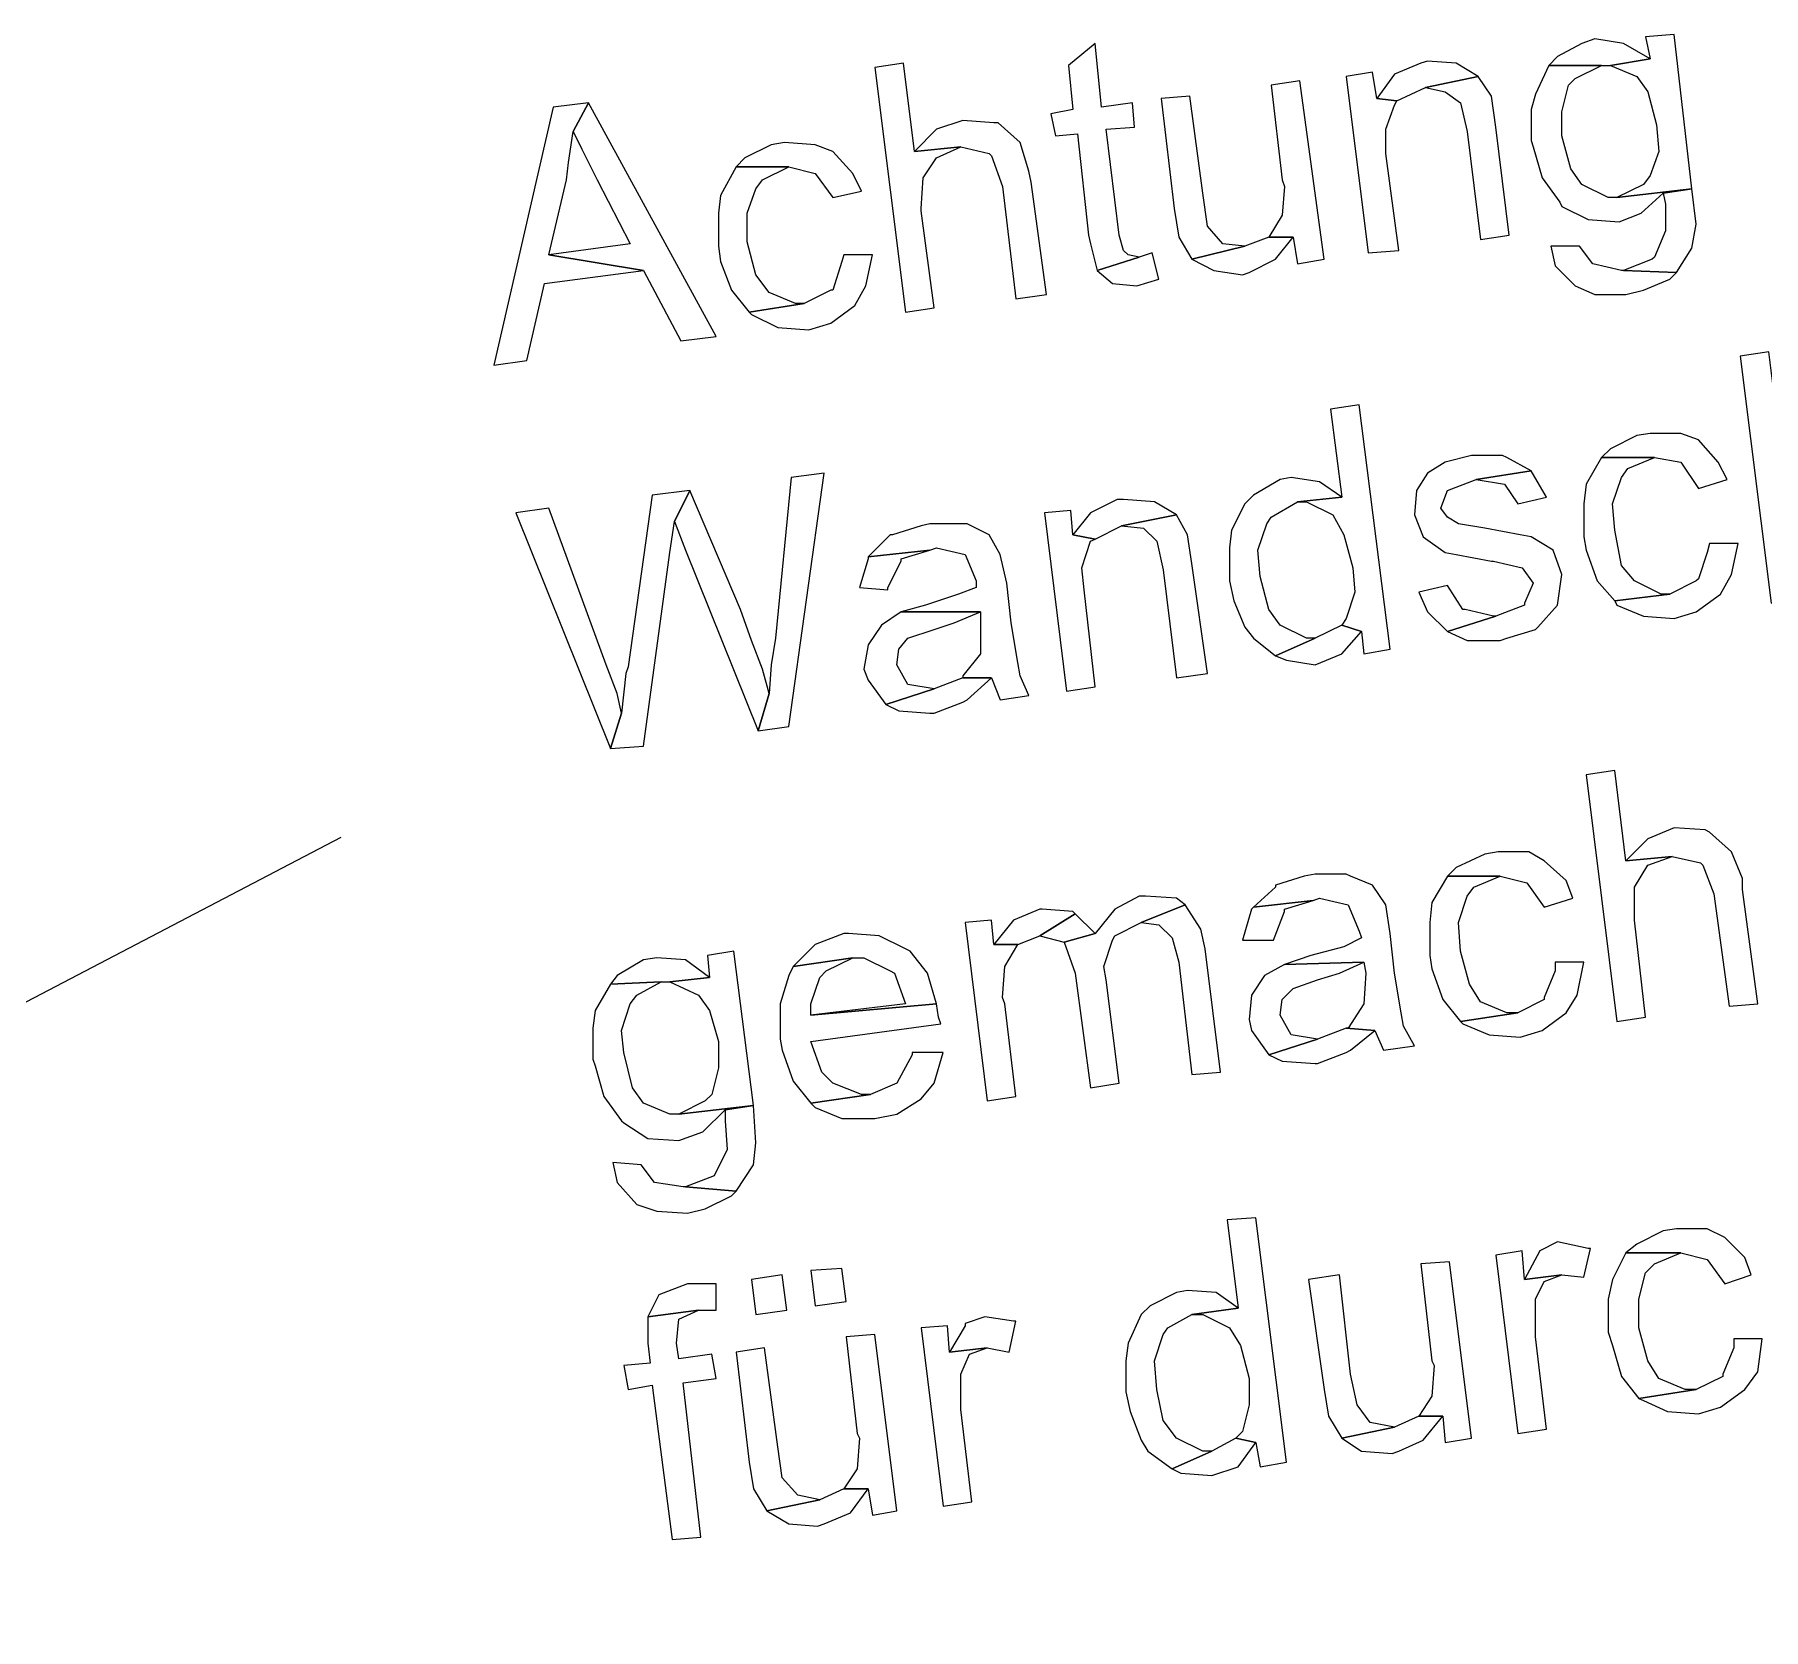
# Model space of a CAD drawing. Header units: metres. Extents: x 2713732.4 to 2713757.2, y 1226081.6 to 1226111.3.
# Drawn here: x 2713752.007 to 2713752.86, y 1226107.164 to 1226107.951 of the extents above; entities that cross this region are included whole.
import ezdxf

# ---------------------------------------------------------------- set-up
doc = ezdxf.new("R2010")
doc.units = ezdxf.units.M
doc.layers.add('einlagen_boden_erstes_og', color=7, linetype='Continuous', true_color=0x000000)

msp = doc.modelspace()

# ---------------------------------------------------------------- linework, layer by layer
at = {"layer": 'einlagen_boden_erstes_og', "color": 1, "linetype": 'Continuous', "lineweight": 18, "true_color": 0xff0000, "extrusion": (0.000477202, 0.001815, 0.999998)}
msp.add_line((2713750.91277, 1226106.90399, -0.19217), (2713752.15834, 1226107.55475, -0.19394), dxfattribs=at)
at = {"layer": 'einlagen_boden_erstes_og', "color": 1, "lineweight": 0}
for points in [[(2713752.7768, 1226107.94835), (2713752.77029, 1226107.94617), (2713752.75834, 1226107.93966), (2713752.75399, 1226107.93531), (2713752.78006, 1226107.93531), (2713752.78441, 1226107.93531), (2713752.80396, 1226107.93857), (2713752.79092, 1226107.94617)], [(2713752.81591, 1226107.95052), (2713752.80179, 1226107.94943), (2713752.80396, 1226107.93857), (2713752.78441, 1226107.93531), (2713752.79744, 1226107.92988), (2713752.80287, 1226107.92228), (2713752.80722, 1226107.90598), (2713752.8083, 1226107.89295), (2713752.80396, 1226107.881), (2713752.8007, 1226107.87666), (2713752.78767, 1226107.87014), (2713752.8246, 1226107.87448)], [(2713752.53023, 1226107.94617), (2713752.51719, 1226107.93531), (2713752.51937, 1226107.91359), (2713752.5085, 1226107.91142), (2713752.51068, 1226107.90055), (2713752.52154, 1226107.90164), (2713752.52697, 1226107.85167), (2713752.52806, 1226107.84733), (2713752.53131, 1226107.83429), (2713752.55195, 1226107.84081), (2713752.54652, 1226107.8419), (2713752.54435, 1226107.84407), (2713752.54218, 1226107.85167), (2713752.53566, 1226107.90381), (2713752.54978, 1226107.9049), (2713752.54869, 1226107.91685), (2713752.53349, 1226107.91467)], [(2713752.43573, 1226107.9364), (2713752.4216, 1226107.93423), (2713752.43681, 1226107.81365), (2713752.45093, 1226107.81583), (2713752.44442, 1226107.86362), (2713752.44442, 1226107.86471), (2713752.4455, 1226107.87991), (2713752.45202, 1226107.88969), (2713752.46397, 1226107.89512), (2713752.44116, 1226107.89295)], [(2713752.66709, 1226107.93205), (2713752.65406, 1226107.92988), (2713752.66492, 1226107.84298), (2713752.68013, 1226107.84407), (2713752.67361, 1226107.89186), (2713752.67361, 1226107.90381), (2713752.67796, 1226107.91576), (2713752.67904, 1226107.91793), (2713752.66927, 1226107.91902)], [(2713752.69425, 1226107.93749), (2713752.69099, 1226107.9364), (2713752.67796, 1226107.93097), (2713752.66927, 1226107.91902), (2713752.67904, 1226107.91793), (2713752.69316, 1226107.92445), (2713752.71923, 1226107.92988), (2713752.70837, 1226107.9364)], [(2713752.71923, 1226107.92988), (2713752.69316, 1226107.92445), (2713752.70294, 1226107.92228), (2713752.71054, 1226107.91685), (2713752.7138, 1226107.90273), (2713752.72032, 1226107.8495), (2713752.73444, 1226107.85167), (2713752.72792, 1226107.9049), (2713752.72575, 1226107.92011)], [(2713752.75399, 1226107.93531), (2713752.74747, 1226107.92119), (2713752.7453, 1226107.91359), (2713752.7453, 1226107.89838), (2713752.74639, 1226107.89512), (2713752.75073, 1226107.87991), (2713752.75942, 1226107.86797), (2713752.76051, 1226107.86579), (2713752.77354, 1226107.85928), (2713752.78875, 1226107.85819), (2713752.79961, 1226107.86253), (2713752.81048, 1226107.87231), (2713752.8246, 1226107.87448), (2713752.78767, 1226107.87014), (2713752.78332, 1226107.87014), (2713752.77029, 1226107.87666), (2713752.76485, 1226107.88426), (2713752.76051, 1226107.90055), (2713752.76051, 1226107.9125), (2713752.76377, 1226107.92554), (2713752.76703, 1226107.9288), (2713752.78006, 1226107.93531)], [(2713752.63125, 1226107.92771), (2713752.61713, 1226107.92554), (2713752.62256, 1226107.87883), (2713752.62364, 1226107.87557), (2713752.62256, 1226107.86145), (2713752.61604, 1226107.85059), (2713752.62799, 1226107.85059), (2713752.63016, 1226107.83755), (2713752.6432, 1226107.83972)], [(2713752.28039, 1226107.91685), (2713752.26301, 1226107.91467), (2713752.23369, 1226107.78758), (2713752.24998, 1226107.78976), (2713752.25867, 1226107.82778), (2713752.30755, 1226107.83429), (2713752.26084, 1226107.8419), (2713752.26953, 1226107.87883), (2713752.27062, 1226107.88752), (2713752.27279, 1226107.90273)], [(2713752.28039, 1226107.91685), (2713752.27279, 1226107.90273), (2713752.27714, 1226107.89404), (2713752.28474, 1226107.87883), (2713752.30103, 1226107.84733), (2713752.26084, 1226107.8419), (2713752.30755, 1226107.83429), (2713752.32602, 1226107.79953), (2713752.3434, 1226107.80171)], [(2713752.57694, 1226107.92011), (2713752.56281, 1226107.91902), (2713752.56933, 1226107.86471), (2713752.5715, 1226107.85059), (2713752.57802, 1226107.83972), (2713752.60409, 1226107.84624), (2713752.59323, 1226107.84733), (2713752.58563, 1226107.85602), (2713752.58563, 1226107.85602), (2713752.58345, 1226107.87231)], [(2713752.46505, 1226107.90816), (2713752.45202, 1226107.90381), (2713752.44116, 1226107.89295), (2713752.46397, 1226107.89512), (2713752.47809, 1226107.89186), (2713752.47917, 1226107.89078), (2713752.48461, 1226107.87557), (2713752.49112, 1226107.82017), (2713752.50633, 1226107.82234), (2713752.49873, 1226107.87774), (2713752.49764, 1226107.88317), (2713752.4933, 1226107.89729), (2713752.48243, 1226107.90707), (2713752.48026, 1226107.90707)], [(2713752.37707, 1226107.89729), (2713752.37055, 1226107.89621), (2713752.35752, 1226107.88969), (2713752.35317, 1226107.88535), (2713752.37924, 1226107.88535), (2713752.39228, 1226107.88209), (2713752.39228, 1226107.88209), (2713752.40097, 1226107.87014), (2713752.41509, 1226107.8734), (2713752.41074, 1226107.88209), (2713752.40097, 1226107.89295), (2713752.39228, 1226107.89621)], [(2713752.35317, 1226107.88535), (2713752.34557, 1226107.87122), (2713752.34448, 1226107.86253), (2713752.34448, 1226107.84624), (2713752.34557, 1226107.83864), (2713752.351, 1226107.82452), (2713752.35969, 1226107.81365), (2713752.38684, 1226107.818), (2713752.3825, 1226107.818), (2713752.36946, 1226107.82343), (2713752.36295, 1226107.83212), (2713752.3586, 1226107.84841), (2713752.3586, 1226107.86253), (2713752.36295, 1226107.87448), (2713752.36621, 1226107.87883), (2713752.37924, 1226107.88535)], [(2713752.8246, 1226107.87448), (2713752.81048, 1226107.87231), (2713752.81156, 1226107.86688), (2713752.81156, 1226107.85384), (2713752.80613, 1226107.84081), (2713752.80504, 1226107.83972), (2713752.79092, 1226107.83429), (2713752.81699, 1226107.83321), (2713752.8246, 1226107.84516), (2713752.82677, 1226107.8571)], [(2713752.61604, 1226107.85059), (2713752.60409, 1226107.84624), (2713752.57802, 1226107.83972), (2713752.58888, 1226107.83429), (2713752.60301, 1226107.83212), (2713752.60626, 1226107.83321), (2713752.6193, 1226107.83972), (2713752.62799, 1226107.85059)], [(2713752.75508, 1226107.84624), (2713752.75725, 1226107.83647), (2713752.76703, 1226107.82669), (2713752.7768, 1226107.82234), (2713752.79201, 1226107.82234), (2713752.8007, 1226107.82452), (2713752.81373, 1226107.82995), (2713752.81699, 1226107.83321), (2713752.79092, 1226107.83429), (2713752.78984, 1226107.83429), (2713752.77572, 1226107.83755), (2713752.7692, 1226107.84624)], [(2713752.4064, 1226107.8419), (2713752.40531, 1226107.83864), (2713752.40097, 1226107.82452), (2713752.39988, 1226107.82452), (2713752.38684, 1226107.818), (2713752.35969, 1226107.81365), (2713752.36078, 1226107.81257), (2713752.37381, 1226107.80605), (2713752.38902, 1226107.80496), (2713752.39988, 1226107.80822), (2713752.41183, 1226107.81691), (2713752.41726, 1226107.82669), (2713752.42052, 1226107.8419)], [(2713752.55847, 1226107.84298), (2713752.55195, 1226107.84081), (2713752.53131, 1226107.83429), (2713752.53892, 1226107.82778), (2713752.55087, 1226107.82669), (2713752.56173, 1226107.82995)], [(2713752.86262, 1226107.7941), (2713752.84849, 1226107.79193), (2713752.8637, 1226107.67027), (2713752.87782, 1226107.67244), (2713752.87131, 1226107.72024), (2713752.87131, 1226107.72241), (2713752.87239, 1226107.73762), (2713752.87891, 1226107.74739), (2713752.89086, 1226107.75283), (2713752.86805, 1226107.75065)], [(2713752.66058, 1226107.76803), (2713752.64645, 1226107.76586), (2713752.65189, 1226107.72241), (2713752.63016, 1226107.72024), (2713752.63451, 1226107.72024), (2713752.64754, 1226107.71372), (2713752.65297, 1226107.70394), (2713752.65732, 1226107.68765), (2713752.6584, 1226107.6757), (2713752.65406, 1226107.66267), (2713752.65189, 1226107.65941), (2713752.66166, 1226107.65615), (2713752.66275, 1226107.64529), (2713752.67578, 1226107.64746)], [(2713752.80396, 1226107.75391), (2713752.79744, 1226107.75283), (2713752.78441, 1226107.74631), (2713752.78006, 1226107.74196), (2713752.80613, 1226107.74196), (2713752.81917, 1226107.73979), (2713752.81917, 1226107.73979), (2713752.82786, 1226107.72676), (2713752.84198, 1226107.7311), (2713752.83763, 1226107.73979), (2713752.82786, 1226107.75065), (2713752.81917, 1226107.75391)], [(2713752.71597, 1226107.74305), (2713752.70294, 1226107.73979), (2713752.69425, 1226107.73436), (2713752.68882, 1226107.72567), (2713752.68773, 1226107.71372), (2713752.69208, 1226107.70286), (2713752.70294, 1226107.69525), (2713752.70837, 1226107.69417), (2713752.72575, 1226107.69091), (2713752.72684, 1226107.69091), (2713752.74096, 1226107.68765), (2713752.74639, 1226107.68005), (2713752.74204, 1226107.67027), (2713752.74204, 1226107.66919), (2713752.72792, 1226107.66375), (2713752.70403, 1226107.65615), (2713752.7138, 1226107.65181), (2713752.73009, 1226107.65181), (2713752.73335, 1226107.65289), (2713752.74747, 1226107.65724), (2713752.74856, 1226107.65832), (2713752.75834, 1226107.66919), (2713752.76051, 1226107.68439), (2713752.75616, 1226107.69634), (2713752.7453, 1226107.70286), (2713752.73987, 1226107.70394), (2713752.72249, 1226107.7072), (2713752.70946, 1226107.70938), (2713752.70403, 1226107.71263), (2713752.70077, 1226107.71698), (2713752.70403, 1226107.72567), (2713752.70403, 1226107.72567), (2713752.71815, 1226107.7311), (2713752.7453, 1226107.73545), (2713752.73335, 1226107.74196), (2713752.73118, 1226107.74305)], [(2713752.39662, 1226107.73436), (2713752.38033, 1226107.73219), (2713752.37272, 1226107.65289), (2713752.37055, 1226107.63986), (2713752.36946, 1226107.62574), (2713752.36403, 1226107.60727), (2713752.37924, 1226107.60944)], [(2713752.7453, 1226107.73545), (2713752.71815, 1226107.7311), (2713752.73227, 1226107.72893), (2713752.73878, 1226107.71915), (2713752.75291, 1226107.72241)], [(2713752.78006, 1226107.74196), (2713752.77246, 1226107.72893), (2713752.77137, 1226107.71915), (2713752.77137, 1226107.70286), (2713752.77246, 1226107.69634), (2713752.77789, 1226107.68113), (2713752.78658, 1226107.67136), (2713752.81373, 1226107.67462), (2713752.80939, 1226107.67462), (2713752.79636, 1226107.68113), (2713752.78984, 1226107.68874), (2713752.78658, 1226107.70612), (2713752.78549, 1226107.71915), (2713752.78984, 1226107.73219), (2713752.7931, 1226107.73653), (2713752.80613, 1226107.74196)], [(2713752.33036, 1226107.72567), (2713752.31189, 1226107.7235), (2713752.29995, 1226107.63877), (2713752.29886, 1226107.63551), (2713752.29669, 1226107.61596), (2713752.29126, 1226107.59858), (2713752.30755, 1226107.59967), (2713752.32058, 1226107.69525), (2713752.32276, 1226107.71046)], [(2713752.33036, 1226107.72567), (2713752.32276, 1226107.71046), (2713752.32819, 1226107.69634), (2713752.36403, 1226107.60727), (2713752.36946, 1226107.62574), (2713752.36621, 1226107.63768), (2713752.36078, 1226107.65181), (2713752.35534, 1226107.66701)], [(2713752.6269, 1226107.73219), (2713752.62147, 1226107.7311), (2713752.60844, 1226107.7235), (2713752.60409, 1226107.71915), (2713752.59757, 1226107.70612), (2713752.59649, 1226107.69743), (2713752.59649, 1226107.68113), (2713752.59866, 1226107.67136), (2713752.60409, 1226107.65832), (2713752.60844, 1226107.65289), (2713752.6193, 1226107.6442), (2713752.63885, 1226107.65289), (2713752.63451, 1226107.65289), (2713752.62147, 1226107.65941), (2713752.61604, 1226107.66701), (2713752.6117, 1226107.68331), (2713752.61061, 1226107.69634), (2713752.61495, 1226107.70938), (2713752.61713, 1226107.71263), (2713752.63016, 1226107.72024), (2713752.65189, 1226107.72241), (2713752.64102, 1226107.73001)], [(2713752.26084, 1226107.71698), (2713752.24455, 1226107.71481), (2713752.29126, 1226107.59858), (2713752.29669, 1226107.61596), (2713752.29451, 1226107.62574), (2713752.28908, 1226107.63986)], [(2713752.54435, 1226107.72132), (2713752.54109, 1226107.72132), (2713752.52806, 1226107.71481), (2713752.51937, 1226107.70394), (2713752.53023, 1226107.70177), (2713752.54326, 1226107.70829), (2713752.57042, 1226107.71372), (2713752.55956, 1226107.72024)], [(2713752.44876, 1226107.70938), (2713752.44442, 1226107.70829), (2713752.43029, 1226107.70394), (2713752.42921, 1226107.70394), (2713752.41835, 1226107.69308), (2713752.44876, 1226107.69634), (2713752.45202, 1226107.69743), (2713752.46614, 1226107.69417), (2713752.47157, 1226107.68113), (2713752.47157, 1226107.67787), (2713752.46288, 1226107.67462), (2713752.44659, 1226107.66919), (2713752.43464, 1226107.66593), (2713752.47374, 1226107.66593), (2713752.47374, 1226107.6605), (2713752.47374, 1226107.64529), (2713752.46505, 1226107.63443), (2713752.46505, 1226107.63334), (2713752.47917, 1226107.63334), (2713752.48352, 1226107.62248), (2713752.49764, 1226107.62465), (2713752.4933, 1226107.63443), (2713752.49221, 1226107.64094), (2713752.48895, 1226107.6605), (2713752.48678, 1226107.68005), (2713752.48352, 1226107.69417), (2713752.47809, 1226107.70394), (2713752.46723, 1226107.70938), (2713752.46505, 1226107.70938)], [(2713752.51828, 1226107.71589), (2713752.50524, 1226107.71481), (2713752.51611, 1226107.62682), (2713752.53023, 1226107.62899), (2713752.5248, 1226107.67679), (2713752.52371, 1226107.68765), (2713752.52806, 1226107.70069), (2713752.53023, 1226107.70177), (2713752.51937, 1226107.70394)], [(2713752.57042, 1226107.71372), (2713752.54326, 1226107.70829), (2713752.55412, 1226107.7072), (2713752.56064, 1226107.70069), (2713752.5639, 1226107.68656), (2713752.57042, 1226107.63334), (2713752.58563, 1226107.63551), (2713752.57802, 1226107.68982), (2713752.57585, 1226107.70394)], [(2713752.41835, 1226107.69308), (2713752.41835, 1226107.692), (2713752.414, 1226107.67787), (2713752.42812, 1226107.67679), (2713752.42812, 1226107.67787), (2713752.43464, 1226107.69091), (2713752.43464, 1226107.692), (2713752.44876, 1226107.69634)], [(2713752.83329, 1226107.6996), (2713752.8322, 1226107.69525), (2713752.82786, 1226107.68222), (2713752.82677, 1226107.68113), (2713752.81373, 1226107.67462), (2713752.78658, 1226107.67136), (2713752.78767, 1226107.66919), (2713752.8007, 1226107.66375), (2713752.81591, 1226107.66267), (2713752.82677, 1226107.66593), (2713752.83872, 1226107.67462), (2713752.84415, 1226107.68439), (2713752.84741, 1226107.6996)], [(2713752.70403, 1226107.67896), (2713752.6899, 1226107.6757), (2713752.69425, 1226107.66593), (2713752.70403, 1226107.65615), (2713752.72792, 1226107.66375), (2713752.72684, 1226107.66375), (2713752.71272, 1226107.66701), (2713752.71163, 1226107.66701)], [(2713752.43464, 1226107.66593), (2713752.42486, 1226107.65941), (2713752.41835, 1226107.64963), (2713752.41617, 1226107.63768), (2713752.41835, 1226107.63225), (2713752.42704, 1226107.6203), (2713752.45093, 1226107.62791), (2713752.4379, 1226107.63008), (2713752.43247, 1226107.63986), (2713752.43355, 1226107.64746), (2713752.4379, 1226107.65289), (2713752.45093, 1226107.65724), (2713752.46071, 1226107.6605), (2713752.47374, 1226107.66593)], [(2713752.65189, 1226107.65941), (2713752.63885, 1226107.65289), (2713752.6193, 1226107.6442), (2713752.62473, 1226107.64203), (2713752.63885, 1226107.63986), (2713752.65189, 1226107.64529), (2713752.66166, 1226107.65615)], [(2713752.46505, 1226107.63334), (2713752.45093, 1226107.62791), (2713752.42704, 1226107.6203), (2713752.43355, 1226107.61705), (2713752.44876, 1226107.61596), (2713752.45093, 1226107.61596), (2713752.46505, 1226107.62139), (2713752.46723, 1226107.62248), (2713752.47917, 1226107.63334)], [(2713752.78658, 1226107.58772), (2713752.77246, 1226107.58555), (2713752.78767, 1226107.46389), (2713752.80179, 1226107.46606), (2713752.79636, 1226107.51385), (2713752.79636, 1226107.51494), (2713752.79636, 1226107.53015), (2713752.80287, 1226107.54101), (2713752.81482, 1226107.54535), (2713752.79201, 1226107.54318)], [(2713752.81591, 1226107.55948), (2713752.80287, 1226107.55404), (2713752.79201, 1226107.54318), (2713752.81482, 1226107.54535), (2713752.82894, 1226107.5421), (2713752.83003, 1226107.54101), (2713752.83546, 1226107.52689), (2713752.84306, 1226107.47149), (2713752.85718, 1226107.47258), (2713752.84958, 1226107.52906), (2713752.84958, 1226107.53449), (2713752.84415, 1226107.54753), (2713752.83329, 1226107.5573), (2713752.83111, 1226107.55839)], [(2713752.72901, 1226107.54753), (2713752.72249, 1226107.54644), (2713752.70837, 1226107.53992), (2713752.70403, 1226107.53558), (2713752.73009, 1226107.53558), (2713752.74313, 1226107.53232), (2713752.74313, 1226107.53232), (2713752.75182, 1226107.52037), (2713752.76594, 1226107.52472), (2713752.76268, 1226107.53341), (2713752.75182, 1226107.54318), (2713752.74422, 1226107.54753)], [(2713752.63885, 1226107.53666), (2713752.63342, 1226107.53558), (2713752.6193, 1226107.53123), (2713752.6193, 1226107.53015), (2713752.60844, 1226107.52037), (2713752.63776, 1226107.52363), (2713752.64102, 1226107.52472), (2713752.65514, 1226107.52146), (2713752.66058, 1226107.50842), (2713752.66166, 1226107.50516), (2713752.65297, 1226107.50082), (2713752.63668, 1226107.49647), (2713752.62364, 1226107.49213), (2713752.66275, 1226107.49322), (2713752.66383, 1226107.48778), (2713752.66275, 1226107.47258), (2713752.65514, 1226107.46063), (2713752.65406, 1226107.46063), (2713752.66818, 1226107.45954), (2713752.67252, 1226107.44977), (2713752.68773, 1226107.45194), (2713752.6823, 1226107.46171), (2713752.68121, 1226107.46823), (2713752.67796, 1226107.48778), (2713752.67578, 1226107.50734), (2713752.67361, 1226107.52146), (2713752.66709, 1226107.53123), (2713752.65623, 1226107.53558), (2713752.65406, 1226107.53666)], [(2713752.70403, 1226107.53558), (2713752.69642, 1226107.52254), (2713752.69534, 1226107.51277), (2713752.69534, 1226107.49647), (2713752.69642, 1226107.48996), (2713752.70185, 1226107.47475), (2713752.71054, 1226107.46389), (2713752.73878, 1226107.46823), (2713752.73335, 1226107.46823), (2713752.72032, 1226107.47366), (2713752.71489, 1226107.48235), (2713752.71054, 1226107.49865), (2713752.70946, 1226107.51277), (2713752.7138, 1226107.5258), (2713752.71706, 1226107.53015), (2713752.73009, 1226107.53558)], [(2713752.55521, 1226107.5258), (2713752.55195, 1226107.5258), (2713752.54, 1226107.51928), (2713752.53023, 1226107.50734), (2713752.51502, 1226107.50299), (2713752.51502, 1226107.50299), (2713752.52045, 1226107.48778), (2713752.52806, 1226107.4313), (2713752.54218, 1226107.43347), (2713752.53566, 1226107.48453), (2713752.53457, 1226107.49104), (2713752.53892, 1226107.50408), (2713752.54, 1226107.50625), (2713752.55304, 1226107.51277), (2713752.57476, 1226107.52146), (2713752.57042, 1226107.52472)], [(2713752.57476, 1226107.52146), (2713752.55304, 1226107.51277), (2713752.56173, 1226107.51168), (2713752.56825, 1226107.50516), (2713752.5715, 1226107.49322), (2713752.57802, 1226107.43782), (2713752.59214, 1226107.4389), (2713752.58454, 1226107.49973), (2713752.58237, 1226107.50951)], [(2713752.60844, 1226107.52037), (2713752.60735, 1226107.51928), (2713752.60301, 1226107.50408), (2713752.61821, 1226107.50408), (2713752.61821, 1226107.50408), (2713752.62364, 1226107.5182), (2713752.62364, 1226107.51928), (2713752.63776, 1226107.52363)], [(2713752.47917, 1226107.51385), (2713752.46614, 1226107.51277), (2713752.477, 1226107.42478), (2713752.49112, 1226107.42695), (2713752.48569, 1226107.47258), (2713752.48461, 1226107.47584), (2713752.48569, 1226107.49104), (2713752.49221, 1226107.5019), (2713752.48026, 1226107.5019)], [(2713752.50416, 1226107.51928), (2713752.50307, 1226107.51928), (2713752.49004, 1226107.51385), (2713752.48026, 1226107.5019), (2713752.49221, 1226107.5019), (2713752.50307, 1226107.50625), (2713752.52045, 1226107.51711), (2713752.51937, 1226107.5182)], [(2713752.52045, 1226107.51711), (2713752.50307, 1226107.50625), (2713752.51502, 1226107.50299), (2713752.53023, 1226107.50734)], [(2713752.40857, 1226107.50734), (2713752.4064, 1226107.50734), (2713752.39228, 1226107.5019), (2713752.38141, 1226107.49104), (2713752.41074, 1226107.49539), (2713752.41617, 1226107.49539), (2713752.42921, 1226107.48887), (2713752.43138, 1226107.48778), (2713752.43681, 1226107.47258), (2713752.3901, 1226107.46715), (2713752.45202, 1226107.47258), (2713752.44767, 1226107.48778), (2713752.43898, 1226107.49865), (2713752.43681, 1226107.49973), (2713752.42378, 1226107.50625)], [(2713752.31407, 1226107.49539), (2713752.30755, 1226107.4943), (2713752.29451, 1226107.4867), (2713752.29126, 1226107.48235), (2713752.31624, 1226107.48344), (2713752.32058, 1226107.48344), (2713752.34014, 1226107.48561), (2713752.32819, 1226107.4943)], [(2713752.35209, 1226107.49865), (2713752.33905, 1226107.49647), (2713752.34014, 1226107.48561), (2713752.32058, 1226107.48344), (2713752.33471, 1226107.47692), (2713752.34014, 1226107.46932), (2713752.34448, 1226107.45411), (2713752.34448, 1226107.44108), (2713752.34122, 1226107.42804), (2713752.33796, 1226107.42478), (2713752.32493, 1226107.41826), (2713752.36186, 1226107.42261)], [(2713752.38141, 1226107.49104), (2713752.37924, 1226107.4867), (2713752.3749, 1226107.47258), (2713752.3749, 1226107.4552), (2713752.37598, 1226107.44977), (2713752.38141, 1226107.43456), (2713752.3901, 1226107.4237), (2713752.41943, 1226107.42804), (2713752.41509, 1226107.42804), (2713752.40097, 1226107.43347), (2713752.39553, 1226107.4389), (2713752.3901, 1226107.45411), (2713752.45419, 1226107.4628), (2713752.45311, 1226107.46606), (2713752.45202, 1226107.47258), (2713752.3901, 1226107.46715), (2713752.3901, 1226107.47258), (2713752.39445, 1226107.48561), (2713752.39771, 1226107.48887), (2713752.41074, 1226107.49539)], [(2713752.62364, 1226107.49213), (2713752.61387, 1226107.4867), (2713752.60735, 1226107.47692), (2713752.60626, 1226107.46497), (2713752.60735, 1226107.45954), (2713752.61604, 1226107.44759), (2713752.63994, 1226107.4552), (2713752.6269, 1226107.45737), (2713752.62147, 1226107.46715), (2713752.62256, 1226107.47475), (2713752.62799, 1226107.48018), (2713752.63994, 1226107.48453), (2713752.6508, 1226107.48778), (2713752.66275, 1226107.49322)], [(2713752.75725, 1226107.49322), (2713752.75725, 1226107.48887), (2713752.75182, 1226107.47584), (2713752.75182, 1226107.47475), (2713752.73878, 1226107.46823), (2713752.71054, 1226107.46389), (2713752.71163, 1226107.4628), (2713752.72466, 1226107.45737), (2713752.73987, 1226107.45628), (2713752.75073, 1226107.45954), (2713752.76268, 1226107.46823), (2713752.76811, 1226107.47692), (2713752.77137, 1226107.49322)], [(2713752.29126, 1226107.48235), (2713752.28365, 1226107.46932), (2713752.28257, 1226107.46063), (2713752.28257, 1226107.44542), (2713752.28365, 1226107.44216), (2713752.288, 1226107.42695), (2713752.29669, 1226107.41501), (2713752.29777, 1226107.41392), (2713752.30972, 1226107.40632), (2713752.32493, 1226107.40523), (2713752.33688, 1226107.40958), (2713752.34774, 1226107.42044), (2713752.36186, 1226107.42261), (2713752.32493, 1226107.41826), (2713752.32058, 1226107.41826), (2713752.30755, 1226107.4237), (2713752.30212, 1226107.4313), (2713752.29777, 1226107.44868), (2713752.29669, 1226107.45954), (2713752.30103, 1226107.47258), (2713752.30429, 1226107.47692), (2713752.31624, 1226107.48344)], [(2713752.65406, 1226107.46063), (2713752.63994, 1226107.4552), (2713752.61604, 1226107.44759), (2713752.62256, 1226107.44433), (2713752.63885, 1226107.44325), (2713752.63994, 1226107.44325), (2713752.65406, 1226107.44868), (2713752.65623, 1226107.44977), (2713752.66818, 1226107.45954)], [(2713752.44007, 1226107.44868), (2713752.44007, 1226107.44759), (2713752.43247, 1226107.43347), (2713752.41943, 1226107.42804), (2713752.3901, 1226107.4237), (2713752.39228, 1226107.42152), (2713752.40531, 1226107.41609), (2713752.4216, 1226107.41609), (2713752.43247, 1226107.41826), (2713752.44442, 1226107.42587), (2713752.45093, 1226107.43347), (2713752.45528, 1226107.44868)], [(2713752.36186, 1226107.42261), (2713752.34774, 1226107.42044), (2713752.34774, 1226107.41501), (2713752.34883, 1226107.40089), (2713752.34231, 1226107.38785), (2713752.34231, 1226107.38785), (2713752.32819, 1226107.38242), (2713752.35317, 1226107.38025), (2713752.36186, 1226107.39328), (2713752.36295, 1226107.40414)], [(2713752.29234, 1226107.39437), (2713752.29451, 1226107.38459), (2713752.30429, 1226107.37373), (2713752.31407, 1226107.37047), (2713752.32927, 1226107.36938), (2713752.33796, 1226107.37156), (2713752.351, 1226107.37807), (2713752.35317, 1226107.38025), (2713752.32819, 1226107.38242), (2713752.3271, 1226107.38242), (2713752.31298, 1226107.38459), (2713752.30646, 1226107.39328)], [(2713752.60952, 1226107.36721), (2713752.5954, 1226107.36613), (2713752.60083, 1226107.32268), (2713752.57802, 1226107.31942), (2713752.58345, 1226107.31942), (2713752.59649, 1226107.3129), (2713752.60192, 1226107.30421), (2713752.60626, 1226107.28792), (2713752.60626, 1226107.27488), (2713752.60301, 1226107.26185), (2713752.59975, 1226107.25859), (2713752.60952, 1226107.25642), (2713752.6117, 1226107.24447), (2713752.62473, 1226107.24664)], [(2713752.81699, 1226107.36178), (2713752.81048, 1226107.36069), (2713752.79744, 1226107.35418), (2713752.79201, 1226107.34983), (2713752.81917, 1226107.34983), (2713752.8322, 1226107.34657), (2713752.8322, 1226107.34657), (2713752.84089, 1226107.33462), (2713752.85393, 1226107.33897), (2713752.85067, 1226107.34766), (2713752.84089, 1226107.35744), (2713752.8322, 1226107.36178)], [(2713752.74096, 1226107.35092), (2713752.72792, 1226107.34875), (2713752.73878, 1226107.26076), (2713752.75291, 1226107.26293), (2713752.74747, 1226107.30856), (2713752.74747, 1226107.31073), (2713752.74747, 1226107.32702), (2713752.75182, 1226107.33571), (2713752.76051, 1226107.33897), (2713752.74204, 1226107.3368)], [(2713752.75834, 1226107.35526), (2713752.74965, 1226107.35092), (2713752.74965, 1226107.35092), (2713752.74204, 1226107.3368), (2713752.76051, 1226107.33897), (2713752.77137, 1226107.33788), (2713752.77463, 1226107.352), (2713752.77354, 1226107.352)], [(2713752.40531, 1226107.34223), (2713752.3901, 1226107.34114), (2713752.39228, 1226107.32376), (2713752.40748, 1226107.32593)], [(2713752.70511, 1226107.34549), (2713752.69099, 1226107.3444), (2713752.69642, 1226107.29661), (2713752.69751, 1226107.29443), (2713752.69642, 1226107.27923), (2713752.6899, 1226107.26945), (2713752.70185, 1226107.26945), (2713752.70294, 1226107.25642), (2713752.71597, 1226107.25859)], [(2713752.79201, 1226107.34983), (2713752.78549, 1226107.3368), (2713752.78332, 1226107.32702), (2713752.78332, 1226107.31073), (2713752.78549, 1226107.30421), (2713752.78984, 1226107.289), (2713752.79853, 1226107.27814), (2713752.82677, 1226107.28249), (2713752.82134, 1226107.28249), (2713752.8083, 1226107.28792), (2713752.80287, 1226107.29661), (2713752.79853, 1226107.3129), (2713752.79853, 1226107.32702), (2713752.80179, 1226107.34006), (2713752.80613, 1226107.3444), (2713752.81917, 1226107.34983)], [(2713752.33036, 1226107.33462), (2713752.32927, 1226107.33462), (2713752.31515, 1226107.32919), (2713752.30972, 1226107.31833), (2713752.33471, 1226107.32159), (2713752.3434, 1226107.32159), (2713752.3434, 1226107.33462)], [(2713752.37598, 1226107.33897), (2713752.36078, 1226107.3368), (2713752.36295, 1226107.31942), (2713752.37815, 1226107.32159)], [(2713752.6508, 1226107.33897), (2713752.63559, 1226107.3368), (2713752.6432, 1226107.28249), (2713752.64537, 1226107.26945), (2713752.65189, 1226107.25859), (2713752.67796, 1226107.26402), (2713752.66601, 1226107.26619), (2713752.65949, 1226107.27488), (2713752.65949, 1226107.27488), (2713752.65623, 1226107.29009)], [(2713752.57585, 1226107.33137), (2713752.57042, 1226107.33028), (2713752.55738, 1226107.32376), (2713752.55304, 1226107.31942), (2713752.54652, 1226107.3053), (2713752.54543, 1226107.29661), (2713752.54543, 1226107.2814), (2713752.54761, 1226107.27162), (2713752.55304, 1226107.2575), (2713752.5563, 1226107.25207), (2713752.56825, 1226107.24338), (2713752.5878, 1226107.25207), (2713752.58345, 1226107.25207), (2713752.57042, 1226107.25859), (2713752.5639, 1226107.26728), (2713752.56064, 1226107.28249), (2713752.55956, 1226107.29661), (2713752.5639, 1226107.30964), (2713752.56607, 1226107.3129), (2713752.57802, 1226107.31942), (2713752.60083, 1226107.32268), (2713752.58997, 1226107.33028)], [(2713752.30972, 1226107.31833), (2713752.30972, 1226107.3053), (2713752.31081, 1226107.29552), (2713752.29777, 1226107.29443), (2713752.29995, 1226107.28249), (2713752.31189, 1226107.28466), (2713752.32167, 1226107.20862), (2713752.33579, 1226107.20971), (2713752.3271, 1226107.28574), (2713752.3434, 1226107.28792), (2713752.34122, 1226107.29987), (2713752.32493, 1226107.29769), (2713752.32384, 1226107.3053), (2713752.32493, 1226107.31725), (2713752.33471, 1226107.32159)], [(2713752.47592, 1226107.31833), (2713752.46614, 1226107.31507), (2713752.46614, 1226107.31399), (2713752.45854, 1226107.30095), (2713752.477, 1226107.30312), (2713752.48786, 1226107.30095), (2713752.49112, 1226107.31616), (2713752.49004, 1226107.31616)], [(2713752.4216, 1226107.30964), (2713752.40748, 1226107.30856), (2713752.41291, 1226107.26076), (2713752.414, 1226107.25859), (2713752.41291, 1226107.24338), (2713752.4064, 1226107.23361), (2713752.41835, 1226107.23361), (2713752.42052, 1226107.22057), (2713752.43247, 1226107.22274)], [(2713752.45745, 1226107.31399), (2713752.44442, 1226107.3129), (2713752.45528, 1226107.22492), (2713752.4694, 1226107.22709), (2713752.46397, 1226107.27271), (2713752.46397, 1226107.27488), (2713752.46397, 1226107.29009), (2713752.46831, 1226107.29987), (2713752.477, 1226107.30312), (2713752.45854, 1226107.30095)], [(2713752.84524, 1226107.30747), (2713752.84524, 1226107.30312), (2713752.8398, 1226107.29009), (2713752.8398, 1226107.289), (2713752.82677, 1226107.28249), (2713752.79853, 1226107.27814), (2713752.8007, 1226107.27705), (2713752.81265, 1226107.27162), (2713752.82786, 1226107.27054), (2713752.83872, 1226107.2738), (2713752.85067, 1226107.28249), (2713752.85718, 1226107.29118), (2713752.85936, 1226107.30747)], [(2713752.36729, 1226107.30312), (2713752.35317, 1226107.30095), (2713752.35969, 1226107.24664), (2713752.36186, 1226107.23361), (2713752.36838, 1226107.22274), (2713752.39445, 1226107.22817), (2713752.38359, 1226107.23035), (2713752.37598, 1226107.23904), (2713752.37598, 1226107.23904), (2713752.37381, 1226107.25424)], [(2713752.6899, 1226107.26945), (2713752.67796, 1226107.26402), (2713752.65189, 1226107.25859), (2713752.66166, 1226107.25207), (2713752.67687, 1226107.25098), (2713752.68013, 1226107.25207), (2713752.69208, 1226107.2575), (2713752.70185, 1226107.26945)], [(2713752.59975, 1226107.25859), (2713752.5878, 1226107.25207), (2713752.56825, 1226107.24338), (2713752.57259, 1226107.24121), (2713752.5878, 1226107.24012), (2713752.60083, 1226107.24447), (2713752.60952, 1226107.25642)], [(2713752.4064, 1226107.23361), (2713752.39445, 1226107.22817), (2713752.36838, 1226107.22274), (2713752.37924, 1226107.21623), (2713752.39336, 1226107.21514), (2713752.39662, 1226107.21623), (2713752.40966, 1226107.22166), (2713752.41835, 1226107.23361)]]:
    msp.add_lwpolyline(points, close=True, dxfattribs=at)

doc.saveas('drawing.dxf')
